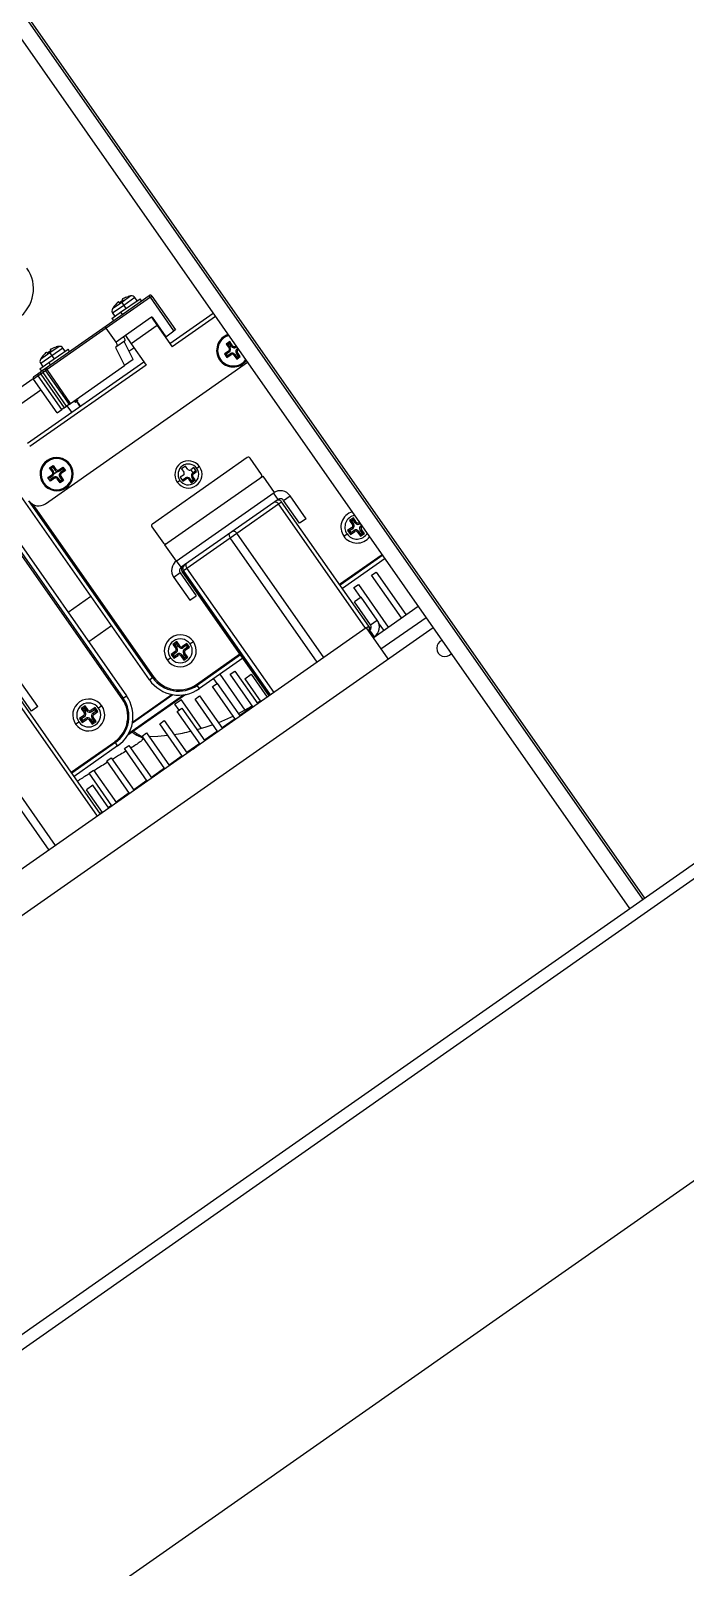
# Model space of a CAD drawing. Header units: millimetres. Extents: x 152904052 to 153933663, y 538271515 to 539240469.
# Drawn here: x 153334158.9 to 153334322.8, y 538933394 to 538933778.6 of the extents above; entities that cross this region are included whole.
import ezdxf

# ---------------------------------------------------------------- set-up
doc = ezdxf.new("R2010")
doc.units = ezdxf.units.MM
doc.layers.add('POWR', color=5, linetype='Continuous')

msp = doc.modelspace()

# ---------------------------------------------------------------- linework, layer by layer
at = {"layer": 'POWR', "color": 7}
for p, q in [((153333989.66, 538933335.32), (153334834.21, 538933926.67)), ((153333991.44, 538933332.78), (153334835.98, 538933924.14)), ((153334026.94, 538933282.07), (153334871.49, 538933873.43)), ((153334312.2, 538933561.16), (153334125.56, 538933827.72)), ((153334125.97, 538933828), (153334312.61, 538933561.45)), ((153334308.92, 538933558.87), (153334122.28, 538933825.42)), ((153334177.73, 538933704.69), (153334188.54, 538933712.26)), ((153334188.83, 538933711.85), (153334177.77, 538933704.11)), ((153334181.39, 538933708.11), (153334186.24, 538933711.5)), ((153334183.98, 538933712.18), (153334181.66, 538933710.55)), ((153334181.77, 538933711.33), (153334181.93, 538933711.06)), ((153334184.96, 538933711.76), (153334182.17, 538933709.81)), ((153334183.27, 538933712.02), (153334183.28, 538933712.01)), ((153334185.5, 538933710.99), (153334184.96, 538933711.76)), ((153334186.64, 538933710.93), (153334186.24, 538933711.5)), ((153334188.83, 538933711.85), (153334188.54, 538933712.26)), ((153334188.83, 538933711.85), (153334189.24, 538933712.14)), ((153334194.74, 538933703.41), (153334188.83, 538933711.85)), ((153334189.24, 538933712.14), (153334195.15, 538933703.7)), ((153334179.19, 538933706.57), (153334181.39, 538933708.11)), ((153334181.66, 538933710.55), (153334179.33, 538933708.92)), ((153334182.17, 538933709.81), (153334179.39, 538933707.86)), ((153334179.39, 538933707.86), (153334179.93, 538933707.09)), ((153334179.73, 538933709.52), (153334179.72, 538933709.54)), ((153334181.09, 538933710.47), (153334180.88, 538933710.71)), ((153334181.39, 538933708.11), (153334181.79, 538933707.53)), ((153334181.66, 538933710.55), (153334182.17, 538933709.81)), ((153334182.17, 538933709.81), (153334182.72, 538933709.04)), ((153334193.74, 538933700.27), (153334204.59, 538933707.87)), ((153334177.77, 538933704.11), (153334162.96, 538933693.74)), ((153334163.08, 538933694.43), (153334177.73, 538933704.69)), ((153334180.24, 538933700.59), (153334177.77, 538933704.11)), ((153334179.19, 538933706.57), (153334179.6, 538933706)), ((153334189.15, 538933706.83), (153334182.6, 538933702.24)), ((153334190.58, 538933704.78), (153334184.03, 538933700.19)), ((153334189.25, 538933706.89), (153334189.15, 538933706.83)), ((153334189.15, 538933706.83), (153334190.58, 538933704.78)), ((153334189.25, 538933706.89), (153334192.69, 538933701.98)), ((153334189.42, 538933706.65), (153334189.32, 538933706.58)), ((153334189.48, 538933706.56), (153334189.42, 538933706.44)), ((153334190.58, 538933704.78), (153334194.31, 538933699.45)), ((153334205.16, 538933707.05), (153334194.31, 538933699.45)), ((153334195.15, 538933703.7), (153334194.74, 538933703.41)), ((153334182.6, 538933702.24), (153334180.24, 538933700.59)), ((153334182.33, 538933700.83), (153334180.42, 538933699.49)), ((153334184.54, 538933696.27), (153334182.25, 538933700.77)), ((153334182.6, 538933702.24), (153334184.03, 538933700.19)), ((153334184.03, 538933700.19), (153334187.76, 538933694.86)), ((153334192.69, 538933701.98), (153334192.59, 538933701.91)), ((153334192.69, 538933701.98), (153334194.74, 538933703.41)), ((153334208.72, 538933700.75), (153334207.82, 538933700.12)), ((153334207.82, 538933700.12), (153334208.54, 538933699.1)), ((153334208.25, 538933700.05), (153334207.82, 538933700.12)), ((153334208.65, 538933700.33), (153334208.25, 538933700.05)), ((153334208.25, 538933700.05), (153334208.79, 538933699.28)), ((153334208.65, 538933700.33), (153334208.72, 538933700.75)), ((153334209.19, 538933699.55), (153334208.65, 538933700.33)), ((153334209.44, 538933699.73), (153334208.72, 538933700.75)), ((153334209.19, 538933699.55), (153334209.44, 538933699.73)), ((153334210.3, 538933699.72), (153334210.13, 538933699.61)), ((153334163.64, 538933697.93), (153334161.31, 538933696.31)), ((153334164.15, 538933697.2), (153334161.37, 538933695.25)), ((153334161.71, 538933696.9), (153334161.7, 538933696.92)), ((153334163.06, 538933697.85), (153334162.86, 538933698.09)), ((153334163.37, 538933695.49), (153334168.22, 538933698.88)), ((153334165.96, 538933699.56), (153334163.64, 538933697.93)), ((153334163.64, 538933697.93), (153334164.15, 538933697.2)), ((153334163.75, 538933698.71), (153334163.91, 538933698.44)), ((153334166.94, 538933699.15), (153334164.15, 538933697.2)), ((153334164.15, 538933697.2), (153334164.7, 538933696.42)), ((153334165.25, 538933699.4), (153334165.26, 538933699.39)), ((153334167.48, 538933698.37), (153334166.94, 538933699.15)), ((153334168.62, 538933698.31), (153334168.22, 538933698.88)), ((153334180.42, 538933699.49), (153334180.08, 538933699.25)), ((153334180.08, 538933699.25), (153334182.37, 538933694.75)), ((153334184.54, 538933696.27), (153334182.37, 538933694.75)), ((153334183.48, 538933698.34), (153334184.72, 538933699.21)), ((153334206.39, 538933696.32), (153334206.19, 538933696.17)), ((153334208.41, 538933698.4), (153334207.39, 538933697.69)), ((153334207.39, 538933697.69), (153334208.02, 538933696.78)), ((153334207.82, 538933697.61), (153334207.39, 538933697.69)), ((153334208.59, 538933698.15), (153334207.82, 538933697.61)), ((153334207.82, 538933697.61), (153334208.1, 538933697.21)), ((153334208.02, 538933696.78), (153334209.04, 538933697.5)), ((153334208.1, 538933697.21), (153334208.02, 538933696.78)), ((153334208.1, 538933697.21), (153334208.87, 538933697.75)), ((153334208.59, 538933698.15), (153334208.41, 538933698.4)), ((153334208.79, 538933699.28), (153334208.54, 538933699.1)), ((153334208.87, 538933697.75), (153334209.04, 538933697.5)), ((153334209.99, 538933697.56), (153334209.74, 538933697.38)), ((153334209.74, 538933697.38), (153334210.46, 538933696.36)), ((153334209.99, 538933697.56), (153334210.53, 538933696.78)), ((153334210.31, 538933699.36), (153334210.13, 538933699.61)), ((153334210.47, 538933699.47), (153334210.31, 538933699.36)), ((153334210.39, 538933697.83), (153334210.64, 538933698.01)), ((153334210.93, 538933697.06), (153334210.39, 538933697.83)), ((153334210.46, 538933696.36), (153334211.36, 538933696.99)), ((153334210.53, 538933696.78), (153334210.46, 538933696.36)), ((153334210.53, 538933696.78), (153334210.93, 538933697.06)), ((153334210.59, 538933698.96), (153334210.75, 538933699.07)), ((153334210.59, 538933698.96), (153334210.77, 538933698.71)), ((153334211.36, 538933696.99), (153334210.64, 538933698.01)), ((153334210.77, 538933698.71), (153334210.93, 538933698.82)), ((153334210.93, 538933697.06), (153334211.36, 538933696.99)), ((153334158.1, 538933675.32), (153334187.18, 538933695.68)), ((153334187.76, 538933694.86), (153334158.68, 538933674.5)), ((153334160.75, 538933692.19), (153334159.55, 538933691.35)), ((153334159.68, 538933692.05), (153334160.87, 538933692.88)), ((153334161.37, 538933692.63), (153334160.75, 538933692.19)), ((153334166.66, 538933683.75), (153334160.75, 538933692.19)), ((153334160.87, 538933692.88), (153334161.28, 538933693.17)), ((153334161.17, 538933693.95), (153334163.37, 538933695.49)), ((153334161.17, 538933693.95), (153334161.57, 538933693.38)), ((153334161.28, 538933693.17), (153334161.31, 538933693.19)), ((153334161.28, 538933693.17), (153334161.32, 538933693.11)), ((153334161.31, 538933693.19), (153334161.5, 538933693.32)), ((153334161.37, 538933695.25), (153334161.91, 538933694.47)), ((153334161.37, 538933692.63), (153334167.28, 538933684.19)), ((153334161.38, 538933692.63), (153334161.37, 538933692.63)), ((153334161.95, 538933693.03), (153334161.38, 538933692.63)), ((153334161.38, 538933692.63), (153334167.28, 538933684.19)), ((153334161.5, 538933693.32), (153334162.07, 538933693.73)), ((153334162.57, 538933693.47), (153334161.95, 538933693.03)), ((153334167.86, 538933684.59), (153334161.95, 538933693.03)), ((153334162.07, 538933693.73), (153334162.48, 538933694.01)), ((153334162.48, 538933694.01), (153334162.51, 538933694.03)), ((153334162.48, 538933694.01), (153334162.52, 538933693.95)), ((153334162.51, 538933694.03), (153334162.7, 538933694.16)), ((153334162.57, 538933693.47), (153334168.48, 538933685.03)), ((153334162.58, 538933693.47), (153334162.57, 538933693.47)), ((153334162.96, 538933693.74), (153334162.58, 538933693.47)), ((153334162.58, 538933693.47), (153334168.48, 538933685.03)), ((153334162.61, 538933660.17), (153334213.19, 538933695.59)), ((153334162.7, 538933694.17), (153334163.08, 538933694.43)), ((153334168.87, 538933685.3), (153334162.96, 538933693.74)), ((153334163.37, 538933695.49), (153334163.77, 538933694.91)), ((153334168.87, 538933685.3), (153334182.37, 538933694.75)), ((153334123.93, 538933662.44), (153334161.42, 538933688.69)), ((153334152.82, 538933686.88), (153334159.48, 538933691.54)), ((153334165.46, 538933682.91), (153334159.55, 538933691.35)), ((153334167.28, 538933684.19), (153334167.86, 538933684.59)), ((153334168.48, 538933685.03), (153334167.86, 538933684.59)), ((153334169.16, 538933683.07), (153334168.02, 538933684.7)), ((153334168.48, 538933685.03), (153334168.87, 538933685.3)), ((153334168.48, 538933685.03), (153334168.48, 538933685.03)), ((153334169.82, 538933685.97), (153334170.01, 538933685.97)), ((153334170.11, 538933685.56), (153334169.92, 538933685.48)), ((153334170.06, 538933686.14), (153334171.21, 538933684.5)), ((153334170.11, 538933685.56), (153334170.33, 538933685.75)), ((153334170.27, 538933685.67), (153334170.11, 538933685.56)), ((153334170.13, 538933686.19), (153334171.28, 538933684.55)), ((153334165.46, 538933682.91), (153334166.66, 538933683.75)), ((153334167.28, 538933684.19), (153334166.66, 538933683.75)), ((153334167.28, 538933684.19), (153334167.28, 538933684.19)), ((153334163.59, 538933669.15), (153334164.49, 538933669.78)), ((153334164.01, 538933669.07), (153334163.59, 538933669.15)), ((153334164.3, 538933668.13), (153334163.59, 538933669.15)), ((153334164.01, 538933669.07), (153334164.41, 538933669.35)), ((153334164.55, 538933668.3), (153334164.01, 538933669.07)), ((153334164.41, 538933669.35), (153334164.49, 538933669.78)), ((153334164.41, 538933669.35), (153334164.95, 538933668.58)), ((153334164.49, 538933669.78), (153334165.2, 538933668.76)), ((153334165.9, 538933668.63), (153334166.92, 538933669.35)), ((153334166.08, 538933668.38), (153334166.85, 538933668.92)), ((153334166.85, 538933668.92), (153334166.92, 538933669.35)), ((153334166.85, 538933668.92), (153334167.13, 538933668.53)), ((153334166.92, 538933669.35), (153334167.55, 538933668.45)), ((153334168.55, 538933669.82), (153334168.75, 538933669.96)), ((153334213.12, 538933671.73), (153334189.36, 538933655.09)), ((153334197.66, 538933669.57), (153334196.67, 538933668.88)), ((153334198.23, 538933668.75), (153334197.66, 538933669.57)), ((153334199.75, 538933669.2), (153334198.93, 538933668.63)), ((153334200.43, 538933668.22), (153334199.75, 538933669.2)), ((153334201.16, 538933669.45), (153334200.5, 538933669)), ((153334216.68, 538933667.51), (153334213.81, 538933671.6)), ((153334162.16, 538933665.34), (153334161.96, 538933665.2)), ((153334163.16, 538933666.71), (153334164.18, 538933667.43)), ((153334163.79, 538933665.81), (153334163.16, 538933666.71)), ((153334163.58, 538933666.64), (153334163.16, 538933666.71)), ((153334163.21, 538933666.63), (153334163.29, 538933666.69)), ((153334163.58, 538933666.64), (153334164.36, 538933667.18)), ((153334164.81, 538933666.53), (153334163.79, 538933665.81)), ((153334163.86, 538933666.24), (153334163.79, 538933665.81)), ((153334164.63, 538933666.78), (153334163.86, 538933666.24)), ((153334164.36, 538933667.18), (153334164.18, 538933667.43)), ((153334164.55, 538933668.3), (153334164.3, 538933668.13)), ((153334164.63, 538933666.78), (153334164.81, 538933666.53)), ((153334164.68, 538933667.66), (153334165.52, 538933668.24)), ((153334164.95, 538933668.58), (153334165.2, 538933668.76)), ((153334165.76, 538933666.58), (153334165.51, 538933666.41)), ((153334166.22, 538933665.38), (153334165.51, 538933666.41)), ((153334166.3, 538933665.81), (153334165.76, 538933666.58)), ((153334166.08, 538933668.38), (153334165.9, 538933668.63)), ((153334166.16, 538933666.86), (153334166.41, 538933667.04)), ((153334166.16, 538933666.86), (153334166.7, 538933666.09)), ((153334167.12, 538933666.01), (153334166.22, 538933665.38)), ((153334166.3, 538933665.81), (153334166.22, 538933665.38)), ((153334166.7, 538933666.09), (153334166.3, 538933665.81)), ((153334167.13, 538933668.53), (153334166.35, 538933667.98)), ((153334166.35, 538933667.98), (153334166.53, 538933667.73)), ((153334166.41, 538933667.04), (153334167.12, 538933666.01)), ((153334167.55, 538933668.45), (153334166.53, 538933667.73)), ((153334166.7, 538933666.09), (153334167.12, 538933666.01)), ((153334167.13, 538933668.53), (153334167.55, 538933668.45)), ((153334192.39, 538933649.89), (153334216.97, 538933667.1)), ((153334195.59, 538933665.55), (153334196.24, 538933666.01)), ((153334197.13, 538933667.36), (153334196.31, 538933666.79)), ((153334196.31, 538933666.79), (153334196.99, 538933665.81)), ((153334196.67, 538933668.88), (153334197.25, 538933668.06)), ((153334196.99, 538933665.81), (153334197.81, 538933666.38)), ((153334197.07, 538933666.24), (153334196.99, 538933665.81)), ((153334197.07, 538933666.24), (153334197.64, 538933666.63)), ((153334197.64, 538933666.63), (153334197.81, 538933666.38)), ((153334198.76, 538933666.43), (153334198.51, 538933666.26)), ((153334198.51, 538933666.26), (153334199.08, 538933665.44)), ((153334198.76, 538933666.43), (153334199.16, 538933665.87)), ((153334199.52, 538933667.95), (153334199.01, 538933668.68)), ((153334199.08, 538933665.44), (153334200.07, 538933666.13)), ((153334199.16, 538933665.87), (153334199.08, 538933665.44)), ((153334199.16, 538933665.87), (153334199.64, 538933666.2)), ((153334199.24, 538933666.77), (153334199.49, 538933666.95)), ((153334199.64, 538933666.2), (153334199.24, 538933666.77)), ((153334199.44, 538933667.9), (153334200.01, 538933668.29)), ((153334199.44, 538933667.9), (153334199.62, 538933667.64)), ((153334200.07, 538933666.13), (153334199.49, 538933666.95)), ((153334199.62, 538933667.64), (153334200.43, 538933668.22)), ((153334199.64, 538933666.2), (153334200.07, 538933666.13)), ((153334200.01, 538933668.29), (153334200.43, 538933668.22)), ((153334216.97, 538933667.1), (153334219.83, 538933663)), ((153334188.59, 538933616.1), (153334155.89, 538933662.79)), ((153334195.26, 538933645.79), (153334219.83, 538933663)), ((153334220.82, 538933661.25), (153334196.57, 538933644.27)), ((153334220.82, 538933661.25), (153334219.67, 538933662.89)), ((153334222.21, 538933661), (153334223.85, 538933662.15)), ((153334227.86, 538933656.42), (153334223.85, 538933662.15)), ((153334150.16, 538933658.77), (153334182.85, 538933612.08)), ((153334189.41, 538933616.67), (153334158.43, 538933660.9)), ((153334159.43, 538933660), (153334189.65, 538933616.84)), ((153334210.46, 538933652.78), (153334220.94, 538933660.11)), ((153334220.94, 538933660.11), (153334221.72, 538933660.66)), ((153334242.74, 538933628.99), (153334220.94, 538933660.11)), ((153334243.52, 538933629.53), (153334221.72, 538933660.66)), ((153334226.23, 538933655.27), (153334222.21, 538933661)), ((153334151.06, 538933655.74), (153334182.03, 538933611.51)), ((153334181.79, 538933611.34), (153334151.57, 538933654.5)), ((153334189.24, 538933654.4), (153334192.11, 538933650.3)), ((153334227.86, 538933656.42), (153334226.23, 538933655.27)), ((153334239.32, 538933654.18), (153334238.25, 538933653.44)), ((153334239.68, 538933656.63), (153334238.69, 538933655.94)), ((153334239.18, 538933655.86), (153334238.69, 538933655.94)), ((153334238.69, 538933655.94), (153334239.44, 538933654.88)), ((153334239.52, 538933653.89), (153334238.74, 538933653.35)), ((153334239.59, 538933656.14), (153334239.18, 538933655.86)), ((153334239.18, 538933655.86), (153334239.73, 538933655.08)), ((153334239.52, 538933653.89), (153334239.32, 538933654.18)), ((153334239.73, 538933655.08), (153334239.44, 538933654.88)), ((153334239.59, 538933656.14), (153334239.68, 538933656.63)), ((153334240.14, 538933655.36), (153334239.59, 538933656.14)), ((153334240.42, 538933655.57), (153334239.68, 538933656.63)), ((153334240.14, 538933655.36), (153334240.42, 538933655.57)), ((153334241.24, 538933655.53), (153334241.12, 538933655.44)), ((153334241.32, 538933655.15), (153334241.12, 538933655.44)), ((153334241.44, 538933655.24), (153334241.32, 538933655.15)), ((153334241.4, 538933653.56), (153334241.68, 538933653.76)), ((153334241.94, 538933652.78), (153334241.4, 538933653.56)), ((153334241.61, 538933654.75), (153334241.73, 538933654.83)), ((153334241.61, 538933654.75), (153334241.81, 538933654.46)), ((153334242.43, 538933652.7), (153334241.68, 538933653.76)), ((153334241.81, 538933654.46), (153334241.93, 538933654.55)), ((153334192.39, 538933649.89), (153334195.26, 538933645.79)), ((153334198.01, 538933644.06), (153334208.83, 538933651.63)), ((153334208.83, 538933651.63), (153334210.46, 538933652.78)), ((153334230.62, 538933620.5), (153334208.83, 538933651.63)), ((153334232.26, 538933621.65), (153334210.46, 538933652.78)), ((153334237.29, 538933652.03), (153334238.11, 538933652.6)), ((153334238.25, 538933653.44), (153334238.94, 538933652.45)), ((153334238.74, 538933653.35), (153334238.25, 538933653.44)), ((153334238.74, 538933653.35), (153334239.03, 538933652.94)), ((153334238.94, 538933652.45), (153334240.01, 538933653.2)), ((153334239.03, 538933652.94), (153334238.94, 538933652.45)), ((153334239.03, 538933652.94), (153334239.8, 538933653.49)), ((153334239.8, 538933653.49), (153334240.01, 538933653.2)), ((153334240.99, 538933653.28), (153334240.7, 538933653.08)), ((153334240.7, 538933653.08), (153334241.45, 538933652.01)), ((153334240.99, 538933653.28), (153334241.53, 538933652.5)), ((153334241.45, 538933652.01), (153334242.43, 538933652.7)), ((153334241.53, 538933652.5), (153334241.45, 538933652.01)), ((153334241.53, 538933652.5), (153334241.94, 538933652.78)), ((153334241.94, 538933652.78), (153334242.43, 538933652.7)), ((153334196.57, 538933644.27), (153334195.42, 538933645.91)), ((153334236.17, 538933640.02), (153334246.86, 538933647.5)), ((153334247.04, 538933647.26), (153334236.35, 538933639.77)), ((153334247.61, 538933646.44), (153334236.92, 538933638.95)), ((153334196.33, 538933642.88), (153334194.69, 538933641.73)), ((153334196.33, 538933642.88), (153334200.34, 538933637.14)), ((153334196.82, 538933643.22), (153334197.15, 538933643.46)), ((153334196.82, 538933643.22), (153334218.61, 538933612.09)), ((153334218.61, 538933612.09), (153334196.82, 538933643.22)), ((153334196.82, 538933643.22), (153334196.82, 538933643.22)), ((153334197.15, 538933643.46), (153334198.01, 538933644.06)), ((153334218.95, 538933612.33), (153334197.15, 538933643.46)), ((153334219.81, 538933612.93), (153334198.01, 538933644.06)), ((153334244.25, 538933642.25), (153334245.4, 538933643.06)), ((153334251.71, 538933631.6), (153334244.25, 538933642.25)), ((153334245.4, 538933643.06), (153334252.85, 538933632.41)), ((153334194.69, 538933641.73), (153334198.7, 538933636)), ((153334239.83, 538933639.16), (153334240.97, 538933639.96)), ((153334241.55, 538933636.7), (153334239.83, 538933639.16)), ((153334240.97, 538933639.96), (153334248.43, 538933629.31)), ((153334173.96, 538933636.98), (153334168.23, 538933632.97)), ((153334198.7, 538933636), (153334200.34, 538933637.14)), ((153334241.63, 538933636.76), (153334239.99, 538933635.61)), ((153334244.01, 538933629.87), (153334239.99, 538933635.61)), ((153334245.65, 538933631.02), (153334241.63, 538933636.76)), ((153334244.62, 538933626.64), (153334255.93, 538933634.56)), ((153334244.01, 538933629.87), (153334245.65, 538933631.02)), ((153334246.6, 538933623.82), (153334257.9, 538933631.73)), ((153333947.93, 538933410.96), (153334259.65, 538933629.23)), ((153334242.9, 538933629.1), (153334021.73, 538933474.24)), ((153334179.12, 538933629.61), (153334173.39, 538933625.6)), ((153334242.9, 538933629.1), (153334243.52, 538933629.53)), ((153334242.9, 538933629.1), (153334248.35, 538933621.32)), ((153334243.47, 538933628.28), (153334243.76, 538933628.48)), ((153334244.04, 538933628.78), (153334243.52, 538933629.53)), ((153334243.76, 538933628.48), (153334244.91, 538933626.84)), ((153334247.28, 538933628.51), (153334246, 538933630.34)), ((153334195.08, 538933623.21), (153334194.02, 538933622.46)), ((153334195.44, 538933625.66), (153334194.46, 538933624.97)), ((153334194.46, 538933624.97), (153334195.21, 538933623.9)), ((153334194.95, 538933624.88), (153334194.46, 538933624.97)), ((153334195.28, 538933622.92), (153334194.51, 538933622.38)), ((153334195.36, 538933625.17), (153334194.95, 538933624.88)), ((153334194.95, 538933624.88), (153334195.49, 538933624.11)), ((153334195.28, 538933622.92), (153334195.08, 538933623.21)), ((153334195.49, 538933624.11), (153334195.21, 538933623.9)), ((153334195.36, 538933625.17), (153334195.44, 538933625.66)), ((153334195.9, 538933624.39), (153334195.36, 538933625.17)), ((153334196.19, 538933624.59), (153334195.44, 538933625.66)), ((153334195.9, 538933624.39), (153334196.19, 538933624.59)), ((153334197.95, 538933625.22), (153334196.89, 538933624.47)), ((153334197.09, 538933624.18), (153334196.89, 538933624.47)), ((153334197.86, 538933624.73), (153334197.09, 538933624.18)), ((153334197.16, 538933622.59), (153334197.45, 538933622.79)), ((153334197.37, 538933623.77), (153334198.15, 538933624.32)), ((153334197.37, 538933623.77), (153334197.57, 538933623.49)), ((153334198.2, 538933621.73), (153334197.45, 538933622.79)), ((153334197.57, 538933623.49), (153334198.64, 538933624.23)), ((153334197.86, 538933624.73), (153334197.95, 538933625.22)), ((153334198.15, 538933624.32), (153334197.86, 538933624.73)), ((153334198.64, 538933624.23), (153334197.95, 538933625.22)), ((153334198.15, 538933624.32), (153334198.64, 538933624.23)), ((153334199.6, 538933625.64), (153334198.79, 538933625.07)), ((153334193.05, 538933621.05), (153334193.87, 538933621.63)), ((153334194.02, 538933622.46), (153334194.71, 538933621.48)), ((153334194.51, 538933622.38), (153334194.02, 538933622.46)), ((153334194.51, 538933622.38), (153334194.79, 538933621.97)), ((153334194.71, 538933621.48), (153334195.77, 538933622.22)), ((153334194.79, 538933621.97), (153334194.71, 538933621.48)), ((153334194.79, 538933621.97), (153334195.57, 538933622.51)), ((153334195.57, 538933622.51), (153334195.77, 538933622.22)), ((153334196.76, 538933622.3), (153334196.47, 538933622.1)), ((153334196.47, 538933622.1), (153334197.21, 538933621.04)), ((153334196.76, 538933622.3), (153334197.3, 538933621.53)), ((153334197.71, 538933621.81), (153334197.16, 538933622.59)), ((153334197.21, 538933621.04), (153334198.2, 538933621.73)), ((153334197.3, 538933621.53), (153334197.21, 538933621.04)), ((153334197.3, 538933621.53), (153334197.71, 538933621.81)), ((153334197.71, 538933621.81), (153334198.2, 538933621.73)), ((153334200.38, 538933614.95), (153334211.27, 538933622.58)), ((153334211.44, 538933622.33), (153334200.55, 538933614.7)), ((153334212.02, 538933621.51), (153334201.12, 538933613.89)), ((153334160.69, 538933609.38), (153334156.68, 538933615.12)), ((153334188.59, 538933616.1), (153334189.41, 538933616.67)), ((153334189.65, 538933616.84), (153334189.41, 538933616.67)), ((153334204.44, 538933614.38), (153334205.59, 538933615.18)), ((153334204.66, 538933616.37), (153334205.52, 538933615.14)), ((153334205.59, 538933615.18), (153334211.32, 538933606.99)), ((153334212.61, 538933608.5), (153334206.3, 538933617.51)), ((153334208.86, 538933617.48), (153334210.01, 538933618.28)), ((153334214.6, 538933609.28), (153334208.86, 538933617.48)), ((153334210.01, 538933618.28), (153334215.75, 538933610.09)), ((153334212.47, 538933616.34), (153334214.11, 538933617.48)), ((153334212.47, 538933616.34), (153334216.48, 538933610.6)), ((153334214.11, 538933617.48), (153334218.12, 538933611.75)), ((153334175.57, 538933581.95), (153334153.77, 538933613.08)), ((153334176.35, 538933582.5), (153334154.55, 538933613.63)), ((153334159.06, 538933608.24), (153334155.04, 538933613.97)), ((153334181.79, 538933611.34), (153334182.03, 538933611.51)), ((153334182.03, 538933611.51), (153334182.85, 538933612.08)), ((153334197.75, 538933612.44), (153334183.16, 538933602.22)), ((153334183.45, 538933602.73), (153334197.17, 538933612.34)), ((153334184.34, 538933605.31), (153334194.45, 538933612.39)), ((153334194.31, 538933612.41), (153334184.36, 538933605.44)), ((153334200.02, 538933611.28), (153334201.16, 538933612.08)), ((153334205.75, 538933603.09), (153334200.02, 538933611.28)), ((153334200.38, 538933614.95), (153334200.55, 538933614.7)), ((153334201.12, 538933613.89), (153334200.55, 538933614.7)), ((153334201.16, 538933612.08), (153334206.9, 538933603.89)), ((153334210.18, 538933606.19), (153334204.44, 538933614.38)), ((153334160.69, 538933609.38), (153334159.06, 538933608.24)), ((153334172.51, 538933609.6), (153334171.52, 538933608.91)), ((153334171.52, 538933608.91), (153334172.27, 538933607.84)), ((153334172.01, 538933608.82), (153334171.52, 538933608.91)), ((153334172.42, 538933609.11), (153334172.01, 538933608.82)), ((153334172.01, 538933608.82), (153334172.56, 538933608.05)), ((153334172.56, 538933608.05), (153334172.27, 538933607.84)), ((153334172.42, 538933609.11), (153334172.51, 538933609.6)), ((153334172.96, 538933608.33), (153334172.42, 538933609.11)), ((153334173.25, 538933608.53), (153334172.51, 538933609.6)), ((153334172.96, 538933608.33), (153334173.25, 538933608.53)), ((153334175.01, 538933609.16), (153334173.95, 538933608.41)), ((153334174.15, 538933608.12), (153334173.95, 538933608.41)), ((153334174.93, 538933608.67), (153334174.15, 538933608.12)), ((153334174.44, 538933607.71), (153334175.21, 538933608.26)), ((153334174.44, 538933607.71), (153334174.64, 538933607.43)), ((153334174.64, 538933607.43), (153334175.7, 538933608.17)), ((153334174.93, 538933608.67), (153334175.01, 538933609.16)), ((153334175.21, 538933608.26), (153334174.93, 538933608.67)), ((153334175.7, 538933608.17), (153334175.01, 538933609.16)), ((153334175.21, 538933608.26), (153334175.7, 538933608.17)), ((153334176.67, 538933609.58), (153334175.85, 538933609.01)), ((153334194.89, 538933610.01), (153334196.37, 538933611.04)), ((153334194.89, 538933610.01), (153334195.98, 538933608.46)), ((153334195.59, 538933608.18), (153334196.74, 538933608.99)), ((153334201.33, 538933599.99), (153334195.59, 538933608.18)), ((153334196.37, 538933611.04), (153334196.53, 538933611.16)), ((153334201.61, 538933603.91), (153334196.53, 538933611.16)), ((153334196.74, 538933608.99), (153334202.48, 538933600.79)), ((153334214.48, 538933609.45), (153334211.21, 538933607.15)), ((153334216.36, 538933610.78), (153334215.61, 538933610.29)), ((153334216.37, 538933610.77), (153334215.63, 538933610.25)), ((153334163.45, 538933573.47), (153334141.66, 538933604.6)), ((153334165.09, 538933574.62), (153334143.29, 538933605.74)), ((153334170.12, 538933604.99), (153334170.93, 538933605.57)), ((153334172.15, 538933607.15), (153334171.08, 538933606.4)), ((153334171.08, 538933606.4), (153334171.77, 538933605.42)), ((153334171.57, 538933606.32), (153334171.08, 538933606.4)), ((153334172.35, 538933606.86), (153334171.57, 538933606.32)), ((153334171.57, 538933606.32), (153334171.86, 538933605.91)), ((153334171.77, 538933605.42), (153334172.84, 538933606.16)), ((153334171.86, 538933605.91), (153334171.77, 538933605.42)), ((153334171.86, 538933605.91), (153334172.63, 538933606.45)), ((153334172.35, 538933606.86), (153334172.15, 538933607.15)), ((153334172.63, 538933606.45), (153334172.84, 538933606.16)), ((153334173.82, 538933606.24), (153334173.53, 538933606.04)), ((153334173.53, 538933606.04), (153334174.28, 538933604.98)), ((153334173.82, 538933606.24), (153334174.36, 538933605.47)), ((153334174.23, 538933606.53), (153334174.51, 538933606.73)), ((153334174.77, 538933605.75), (153334174.23, 538933606.53)), ((153334174.28, 538933604.98), (153334175.26, 538933605.67)), ((153334174.36, 538933605.47), (153334174.28, 538933604.98)), ((153334174.36, 538933605.47), (153334174.77, 538933605.75)), ((153334175.26, 538933605.67), (153334174.51, 538933606.73)), ((153334174.77, 538933605.75), (153334175.26, 538933605.67)), ((153334191.17, 538933605.09), (153334192.32, 538933605.89)), ((153334196.91, 538933596.89), (153334191.17, 538933605.09)), ((153334192.32, 538933605.89), (153334198.05, 538933597.7)), ((153334210.06, 538933606.35), (153334206.78, 538933604.06)), ((153334169, 538933592.98), (153334179.9, 538933600.61)), ((153334180.07, 538933600.37), (153334169.18, 538933592.74)), ((153334179.9, 538933600.61), (153334180.07, 538933600.37)), ((153334180.64, 538933599.55), (153334180.07, 538933600.37)), ((153334182.32, 538933598.89), (153334183.47, 538933599.69)), ((153334183.47, 538933599.69), (153334189.21, 538933591.5)), ((153334187, 538933601.75), (153334186.61, 538933601.75)), ((153334186.75, 538933601.99), (153334187.89, 538933602.79)), ((153334192.48, 538933593.8), (153334186.75, 538933601.99)), ((153334186.82, 538933601.66), (153334187.01, 538933601.47)), ((153334187.89, 538933602.79), (153334193.63, 538933594.6)), ((153334201.21, 538933600.16), (153334197.94, 538933597.86)), ((153334205.64, 538933603.25), (153334202.36, 538933600.96)), ((153334180.64, 538933599.55), (153334169.75, 538933591.92)), ((153334177.9, 538933595.79), (153334179.05, 538933596.6)), ((153334179.05, 538933596.6), (153334184.78, 538933588.41)), ((153334188.06, 538933590.7), (153334182.32, 538933598.89)), ((153334196.79, 538933597.06), (153334193.51, 538933594.76)), ((153334173.48, 538933592.7), (153334174.62, 538933593.5)), ((153334179.21, 538933584.51), (153334173.48, 538933592.7)), ((153334174.62, 538933593.5), (153334180.36, 538933585.31)), ((153334183.64, 538933587.6), (153334177.9, 538933595.79)), ((153334192.37, 538933593.96), (153334189.09, 538933591.67)), ((153334174.46, 538933589.72), (153334172.82, 538933588.58)), ((153334176.84, 538933582.84), (153334172.82, 538933588.58)), ((153334178.47, 538933583.99), (153334174.46, 538933589.72)), ((153334187.94, 538933590.86), (153334184.67, 538933588.57)), ((153334179.1, 538933584.67), (153334178.36, 538933584.15)), ((153334183.52, 538933587.77), (153334180.24, 538933585.47)), ((153334176.72, 538933583.01), (153334176.23, 538933582.66))]:
    msp.add_line(p, q, dxfattribs=at)
at = {"layer": 'POWR', "color": 7, "flags": 128}
for points in [[(153334219.94, 538933660.63), (153334220.03, 538933660.67), (153334220.15, 538933660.68), (153334220.27, 538933660.66), (153334220.41, 538933660.6), (153334220.55, 538933660.52), (153334220.69, 538933660.4), (153334220.82, 538933660.27), (153334220.94, 538933660.11)], [(153334208.64, 538933652.72), (153334208.58, 538933652.65), (153334208.54, 538933652.56), (153334208.52, 538933652.43), (153334208.54, 538933652.29), (153334208.57, 538933652.13), (153334208.64, 538933651.97), (153334208.72, 538933651.8), (153334208.83, 538933651.63)], [(153334209.46, 538933653.3), (153334209.56, 538933653.34), (153334209.67, 538933653.35), (153334209.8, 538933653.33), (153334209.93, 538933653.27), (153334210.07, 538933653.18), (153334210.21, 538933653.07), (153334210.34, 538933652.93), (153334210.46, 538933652.78)], [(153334197.83, 538933645.15), (153334197.76, 538933645.08), (153334197.72, 538933644.98), (153334197.71, 538933644.86), (153334197.72, 538933644.72), (153334197.76, 538933644.56), (153334197.82, 538933644.39), (153334197.91, 538933644.22), (153334198.01, 538933644.06)], [(153334214.42, 538933609.55), (153334213.98, 538933609.29), (153334210.83, 538933607.56)], [(153334204.52, 538933604.85), (153334202.77, 538933604.27), (153334200.51, 538933603.61)], [(153334209.63, 538933606.97), (153334206.63, 538933605.66), (153334205.87, 538933605.36)], [(153334193.21, 538933602.17), (153334190.71, 538933601.91), (153334188.6, 538933601.79)]]:
    msp.add_lwpolyline(points, dxfattribs=at)
at = {"layer": 'POWR', "color": 7}
for centre, radius, start, end in [((153334150.56, 538933713.99), 9, 305, 35), ((153334185.04, 538933705.72), 6.52, 105.6083, 117.5152), ((153334185.01, 538933705.76), 6.5, 99.1279, 105.5214), ((153334184.14, 538933711.19), 1, 35, 99.1279), ((153334188.83, 538933711.85), 0.5, 35, 125), ((153334180.21, 538933708.44), 1, 150.8721, 215), ((153334185.01, 538933705.76), 6.5, 144.4786, 150.8721), ((153334185.04, 538933705.72), 6.52, 132.4848, 144.3917), ((153334185.12, 538933705.61), 6.32, 120.3185, 129.6814), ((153334209.59, 538933698.55), 4.15, 107.47, 215), ((153334209.59, 538933698.55), 3.9, 106.3061, 215), ((153334209.85, 538933700.02), 0.5, 215, 305), ((153334162.19, 538933695.82), 1, 150.8721, 215), ((153334166.99, 538933693.14), 6.5, 144.4786, 150.8721), ((153334167.01, 538933693.11), 6.52, 132.4848, 144.3917), ((153334167.1, 538933692.99), 6.32, 120.3185, 129.6814), ((153334167.02, 538933693.11), 6.52, 105.6083, 117.5152), ((153334166.99, 538933693.14), 6.5, 99.1279, 105.5214), ((153334166.12, 538933698.57), 1, 35, 99.1279), ((153334209.59, 538933698.55), 4.15, 215, 322.53), ((153334209.59, 538933698.55), 3.9, 215, 323.6939), ((153334208.13, 538933698.81), 0.5, 305, 35), ((153334208.13, 538933698.81), 0.807, 305, 35), ((153334209.33, 538933697.09), 0.807, 35, 125), ((153334209.33, 538933697.09), 0.5, 35, 125), ((153334209.85, 538933700.02), 0.807, 215, 305), ((153334211.05, 538933698.3), 0.807, 125, 215), ((153334211.05, 538933698.3), 0.5, 125, 215), ((153334161.16, 538933692.48), 0.499, 125.07, 215.0698), ((153334161.78, 538933692.91), 0.5, 125, 215), ((153334161.79, 538933692.92), 0.499, 125.07, 215.0698), ((153334161.27, 538933693.1), 0.103, 37.4159, 66.5165), ((153334162.36, 538933693.32), 0.499, 125.07, 215.0698), ((153334162.98, 538933693.75), 0.5, 125, 215), ((153334162.99, 538933693.76), 0.499, 125.07, 215.0698), ((153334162.47, 538933693.94), 0.103, 37.4159, 66.5165), ((153334165.36, 538933667.58), 4.15, 35, 215), ((153334165.36, 538933667.58), 3.9, 35, 215), ((153334165.36, 538933667.58), 4.15, 215, 35), ((153334165.36, 538933667.58), 3.9, 215, 35), ((153334198.37, 538933667.5), 3.4, 35, 215), ((153334198.37, 538933667.5), 3.4, 215, 35), ((153334198.37, 538933667.5), 2.6, 35, 215), ((153334198.37, 538933667.5), 2.6, 215, 35), ((153334213.4, 538933671.32), 0.5, 35, 125), ((153334163.89, 538933667.84), 0.5, 305, 35), ((153334163.89, 538933667.84), 0.807, 305, 35), ((153334165.1, 538933666.12), 0.807, 35, 125), ((153334165.1, 538933666.12), 0.5, 35, 125), ((153334165.61, 538933669.04), 0.807, 215, 305), ((153334165.61, 538933669.04), 0.5, 215, 305), ((153334166.82, 538933667.32), 0.807, 125, 215), ((153334166.82, 538933667.32), 0.5, 125, 215), ((153334196.84, 538933667.77), 0.5, 305, 35), ((153334198.1, 538933665.97), 0.807, 35, 125), ((153334198.1, 538933665.97), 0.5, 35, 125), ((153334198.64, 538933669.04), 0.5, 215, 305), ((153334199.9, 538933667.23), 0.807, 125, 215), ((153334199.9, 538933667.23), 0.5, 125, 215), ((153334216.27, 538933667.22), 0.5, 305, 35), ((153334221.39, 538933660.43), 3, 35, 125), ((153334221.39, 538933660.43), 1, 35, 125), ((153334160.89, 538933662.62), 3, 215, 305), ((153334220.9, 538933660.09), 1, 35, 125), ((153334240.56, 538933654.32), 4, 106.79, 215), ((153334189.65, 538933654.68), 0.5, 125, 215), ((153334240.56, 538933654.32), 3, 100.3757, 215), ((153334239.03, 538933654.59), 0.5, 305, 35), ((153334239.03, 538933654.59), 0.851, 305, 35), ((153334240.29, 538933652.79), 0.851, 35, 125), ((153334240.83, 538933655.85), 0.851, 215, 305), ((153334240.83, 538933655.85), 0.5, 215, 305), ((153334242.09, 538933654.05), 0.851, 125, 215), ((153334242.09, 538933654.05), 0.5, 125, 215), ((153334192.52, 538933650.59), 0.5, 215, 305), ((153334240.56, 538933654.32), 4, 215, 323.21), ((153334240.56, 538933654.32), 3, 215, 329.6243), ((153334240.29, 538933652.79), 0.5, 35, 125), ((153334197.14, 538933643.45), 3, 125, 215), ((153334197.14, 538933643.45), 1, 125, 215), ((153334197.63, 538933643.79), 1, 125, 215), ((153334197.64, 538933643.79), 1, 125.0109, 215.0109), ((153334197.97, 538933644.03), 1, 125.0109, 215.0109), ((153334243.19, 538933629.3), 3, 305, 35), ((153334196.33, 538933623.35), 4, 35, 215), ((153334242.7, 538933628.96), 1, 319.3772, 35), ((153334243.19, 538933629.3), 1, 305, 35), ((153334196.33, 538933623.35), 4, 215, 35), ((153334196.33, 538933623.35), 3, 35, 215), ((153334196.33, 538933623.35), 3, 215, 35), ((153334194.8, 538933623.62), 0.5, 305, 35), ((153334194.8, 538933623.62), 0.851, 305, 35), ((153334196.6, 538933624.88), 0.851, 215, 305), ((153334196.6, 538933624.88), 0.5, 215, 305), ((153334197.86, 538933623.08), 0.851, 125, 215), ((153334197.86, 538933623.08), 0.5, 125, 215), ((153334262.65, 538933624), 2.1, 109.8169, 320.1831), ((153334196.06, 538933621.82), 0.851, 35, 125), ((153334196.06, 538933621.82), 0.5, 35, 125), ((153334195.96, 538933621.26), 9, 215, 305), ((153334195.96, 538933621.26), 8, 215, 305), ((153334195.96, 538933621.26), 7.7, 215, 305), ((153334173.39, 538933607.29), 4, 35, 215), ((153334175.48, 538933606.92), 7.7, 305, 35), ((153334175.48, 538933606.92), 8, 305, 35), ((153334175.48, 538933606.92), 9, 305, 35), ((153334173.39, 538933607.29), 4, 215, 35), ((153334173.39, 538933607.29), 3, 35, 215), ((153334173.39, 538933607.29), 3, 215, 35), ((153334171.86, 538933607.56), 0.5, 305, 35), ((153334171.86, 538933607.56), 0.851, 305, 35), ((153334173.66, 538933608.82), 0.851, 215, 305), ((153334173.66, 538933608.82), 0.5, 215, 305), ((153334174.92, 538933607.02), 0.851, 125, 215), ((153334174.92, 538933607.02), 0.5, 125, 215), ((153334173.12, 538933605.76), 0.851, 35, 125), ((153334173.12, 538933605.76), 0.5, 35, 125), ((153334186.46, 538933655.75), 54, 278.8488, 283.4898)]:
    msp.add_arc(centre, radius, start, end, dxfattribs=at)
for points, knots in [([(153334182.02, 538933711.51), (153334181.99, 538933711.49), (153334181.92, 538933711.45), (153334181.83, 538933711.4), (153334181.78, 538933711.35), (153334181.77, 538933711.34), (153334181.77, 538933711.33)], [0, 0, 0, 0, 0.250648, 0.499754, 0.7491, 1, 1, 1, 1]), ([(153334180.88, 538933710.71), (153334180.88, 538933710.71), (153334180.86, 538933710.71), (153334180.8, 538933710.67), (153334180.72, 538933710.61), (153334180.66, 538933710.56), (153334180.63, 538933710.53)], [0, 0, 0, 0, 0.250648, 0.499754, 0.7491, 1, 1, 1, 1]), ([(153334180.63, 538933710.53), (153334180.66, 538933710.56), (153334180.72, 538933710.61), (153334180.8, 538933710.67), (153334180.86, 538933710.71), (153334180.88, 538933710.71), (153334180.88, 538933710.71)], [0, 0, 0, 0, 0.250648, 0.499754, 0.7491, 1, 1, 1, 1]), ([(153334177.77, 538933704.11), (153334177.74, 538933704.15), (153334177.69, 538933704.23), (153334177.65, 538933704.36), (153334177.63, 538933704.5), (153334177.66, 538933704.62), (153334177.7, 538933704.67), (153334177.73, 538933704.69)], [0, 0, 0, 0, 0.163518, 0.344285, 0.539301, 0.775308, 1, 1, 1, 1]), ([(153334180.42, 538933699.49), (153334180.46, 538933699.54), (153334180.56, 538933699.65), (153334180.53, 538933699.97), (153334180.42, 538933700.3), (153334180.29, 538933700.49), (153334180.24, 538933700.59)], [0, 0, 0, 0, 0.273241, 0.566326, 0.792171, 1, 1, 1, 1]), ([(153334182.15, 538933701.92), (153334182.2, 538933701.85), (153334182.3, 538933701.68), (153334182.41, 538933701.43), (153334182.46, 538933701.17), (153334182.44, 538933700.95), (153334182.36, 538933700.87), (153334182.33, 538933700.83)], [0, 0, 0, 0, 0.174736, 0.363548, 0.559692, 0.78787, 1, 1, 1, 1]), ([(153334162.86, 538933698.09), (153334162.86, 538933698.09), (153334162.84, 538933698.09), (153334162.78, 538933698.06), (153334162.7, 538933697.99), (153334162.64, 538933697.94), (153334162.61, 538933697.91)], [0, 0, 0, 0, 0.2506482, 0.4997541, 0.7490998, 1, 1, 1, 1]), ([(153334162.61, 538933697.91), (153334162.64, 538933697.94), (153334162.7, 538933697.99), (153334162.78, 538933698.06), (153334162.84, 538933698.09), (153334162.86, 538933698.09), (153334162.86, 538933698.09)], [0, 0, 0, 0, 0.2506482, 0.4997541, 0.7490998, 1, 1, 1, 1]), ([(153334164, 538933698.89), (153334163.97, 538933698.87), (153334163.9, 538933698.83), (153334163.81, 538933698.78), (153334163.76, 538933698.73), (153334163.75, 538933698.72), (153334163.75, 538933698.71)], [0, 0, 0, 0, 0.250648, 0.499754, 0.7491, 1, 1, 1, 1]), ([(153334159.68, 538933692.05), (153334159.62, 538933692), (153334159.51, 538933691.9), (153334159.45, 538933691.69), (153334159.47, 538933691.5), (153334159.53, 538933691.4), (153334159.55, 538933691.35)], [0, 0, 0, 0, 0.270336, 0.562527, 0.789797, 1, 1, 1, 1]), ([(153334162.96, 538933693.74), (153334162.94, 538933693.78), (153334162.89, 538933693.86), (153334162.86, 538933694.01), (153334162.88, 538933694.17), (153334162.95, 538933694.32), (153334163.04, 538933694.39), (153334163.08, 538933694.43)], [0, 0, 0, 0, 0.174928, 0.36388, 0.560047, 0.788091, 1, 1, 1, 1]), ([(153334169.94, 538933685.51), (153334169.94, 538933685.52), (153334169.95, 538933685.55), (153334170.22, 538933685.79), (153334170.58, 538933686.08), (153334170.77, 538933686.23)], [0, 0, 0, 0, 0.212902, 0.581197, 1, 1, 1, 1]), ([(153334170.06, 538933685.9), (153334170.03, 538933685.83), (153334169.98, 538933685.7), (153334169.94, 538933685.56), (153334169.91, 538933685.49)], [0, 0, 0, 0, 0.499894, 1, 1, 1, 1]), ([(153334170.33, 538933686.11), (153334170.24, 538933686.07), (153334170.07, 538933685.98), (153334169.99, 538933685.95), (153334170.01, 538933685.99), (153334170.01, 538933686)], [0, 0, 0, 0, 0.402272, 0.802406, 1, 1, 1, 1]), ([(153334187.01, 538933601.47), (153334186.97, 538933601.36), (153334186.9, 538933601.12), (153334186.3, 538933600.56), (153334185.33, 538933599.87), (153334184.39, 538933599.28), (153334183.96, 538933599)], [0, 0, 0, 0, 0.254532, 0.508983, 0.770758, 1, 1, 1, 1]), ([(153334187.01, 538933601.47), (153334186.23, 538933601.79), (153334185.28, 538933602.18), (153334184.37, 538933602.84), (153334184.21, 538933602.96)], [0, 0, 0, 0, 0.823845, 1, 1, 1, 1]), ([(153334186.87, 538933601.76), (153334186.48, 538933601.95), (153334185.63, 538933602.36), (153334184.97, 538933602.93), (153334184.61, 538933603.24)], [0, 0, 0, 0, 0.457647, 1, 1, 1, 1]), ([(153334199.47, 538933598.69), (153334199.53, 538933598.74), (153334199.87, 538933599), (153334200.42, 538933599.41), (153334200.98, 538933599.8), (153334201.25, 538933599.98), (153334201.31, 538933600.02)], [0, 0, 0, 0, 0.090275, 0.559324, 0.902777, 1, 1, 1, 1]), ([(153334182.76, 538933598.27), (153334182.31, 538933597.99), (153334181.32, 538933597.39), (153334180.03, 538933596.6), (153334179.34, 538933596.18)], [0, 0, 0, 0, 0.460782, 1, 1, 1, 1]), ([(153334173.54, 538933592.6), (153334172.78, 538933592.12), (153334171.84, 538933591.53), (153334170.79, 538933590.86), (153334170.59, 538933590.73)], [0, 0, 0, 0, 0.807737, 1, 1, 1, 1]), ([(153334178.14, 538933595.45), (153334177.14, 538933594.84), (153334176.07, 538933594.19), (153334174.81, 538933593.4), (153334174.73, 538933593.35)], [0, 0, 0, 0, 0.932568, 1, 1, 1, 1])]:
    msp.add_open_spline(points, degree=3, knots=knots, dxfattribs=at)

doc.saveas('drawing.dxf')
